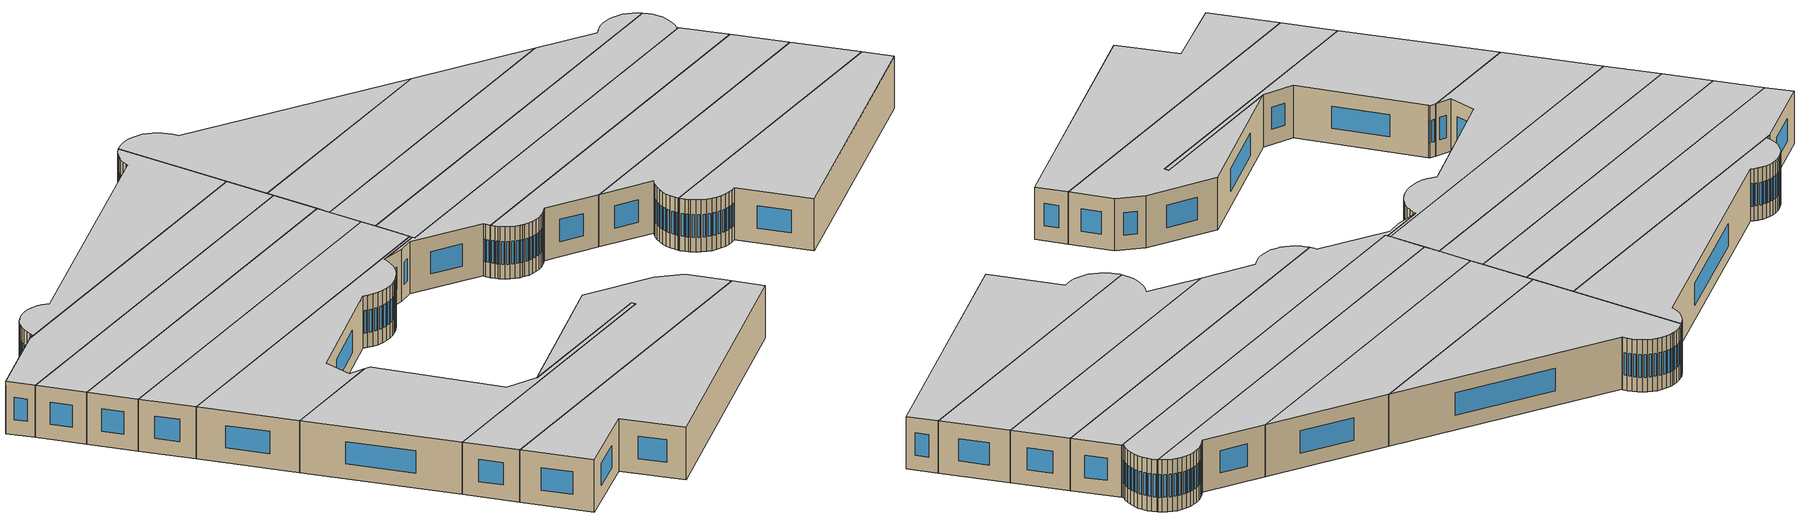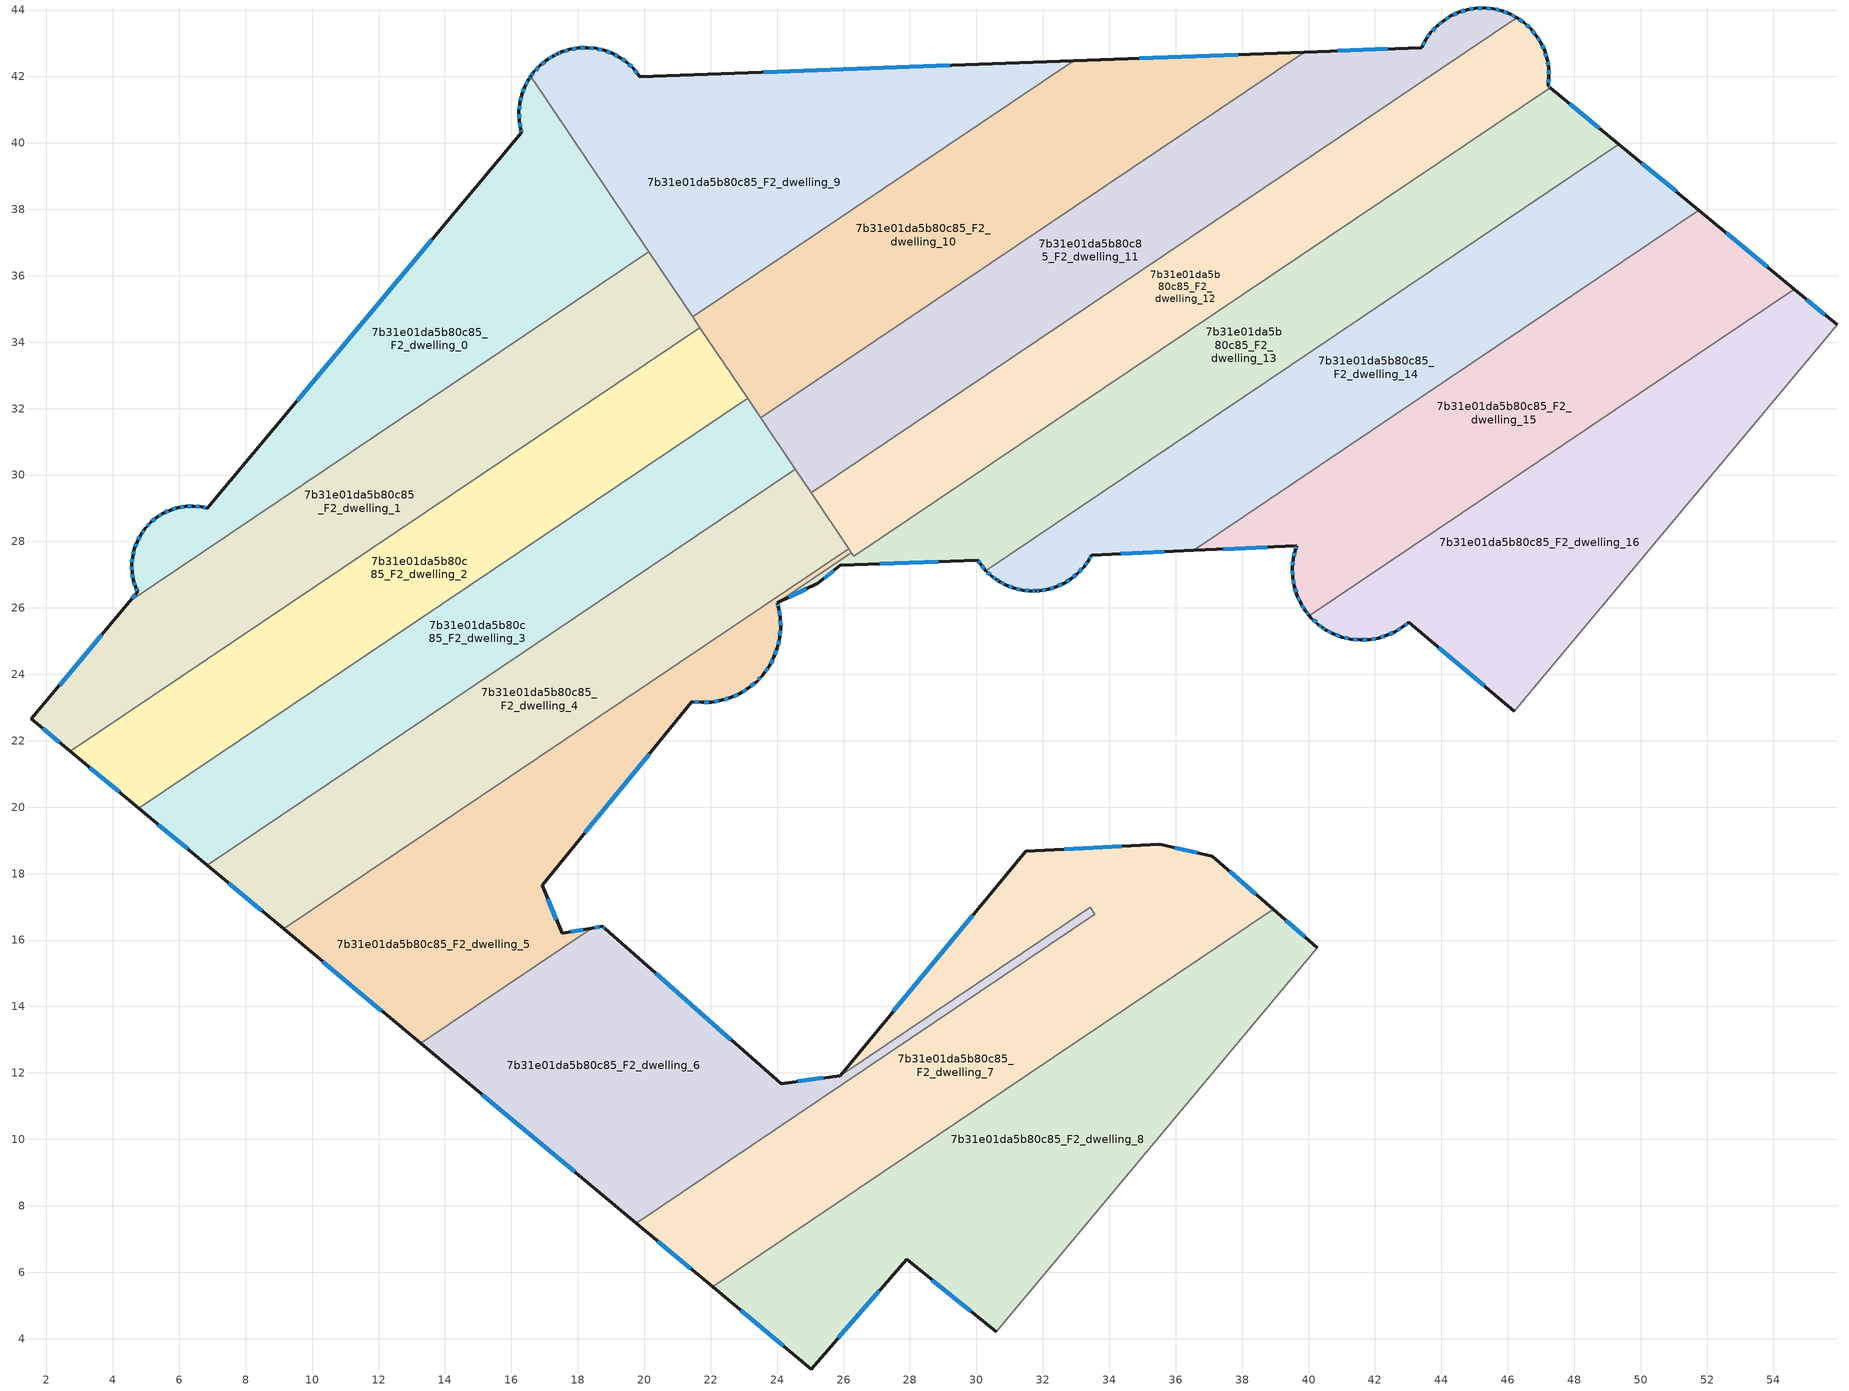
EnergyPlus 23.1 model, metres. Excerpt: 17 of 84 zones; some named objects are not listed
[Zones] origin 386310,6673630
7b31e01da5b80c85_F2_dwelling_0
 floor to 7b31e01da5b80c85_F1_dwelling_0 (EU_floor_Construction): 16.58,42 20.14,36.72 4.52,26.21 4.74,26.48 4.69,26.62 4.62,26.84 4.58,27.08 4.57,27.31 4.59,27.55 4.65,27.78 4.73,28 4.84,28.21 4.98,28.4 4.99,28.42 5.14,28.57 5.32,28.72 5.52,28.85 5.74,28.95 5.96,29.02 6.2,29.05 6.43,29.06 6.67,29.04 6.85,29 16.31,40.31 16.28,40.42 16.24,40.67 16.23,40.93 16.25,41.2 16.31,41.45 16.4,41.69 16.53,41.92 z6
 wall outside (EU_wall_Construction): 16.58,42 16.53,41.92 16.4,41.69 16.31,41.45 16.25,41.2 16.23,40.93 16.24,40.67 16.28,40.42 16.31,40.31 6.85,29 6.67,29.04 6.43,29.06 6.2,29.05 5.96,29.02 5.74,28.95 5.52,28.85 5.32,28.72 5.14,28.57 4.99,28.42 4.98,28.4 4.84,28.21 4.73,28 4.65,27.78 4.59,27.55 4.57,27.31 4.58,27.08 4.62,26.84 4.69,26.62 4.74,26.48 4.52,26.21 z6:9
 wall to 7b31e01da5b80c85_F2_dwelling_1 (EU_wall_Construction): 4.52,26.21 20.14,36.72 z6:9
 wall to 7b31e01da5b80c85_F2_dwelling_9 (EU_wall_Construction): 20.14,36.72 16.58,42 z6:9
 window (EU_Window_Construction): 4.7,26.58 4.73,26.52 / 4.64,26.78 4.67,26.68 / 4.59,27.01 4.61,26.91 / 4.57,27.24 4.58,27.14 / 4.59,27.48 4.58,27.38 / 4.63,27.71 4.61,27.61 / 4.71,27.94 4.67,27.84 / 4.81,28.15 4.76,28.06 / 4.94,28.35 4.88,28.26 / 5.1,28.53 5.03,28.46 / 5.27,28.68 5.19,28.62 / 5.46,28.81 5.38,28.76 / 5.67,28.92 5.58,28.88 / 5.9,29 5.8,28.97 / 6.13,29.04 6.03,29.03 / 6.36,29.06 6.26,29.06 / 6.6,29.05 6.5,29.06 / 6.8,29.01 6.72,29.03 / 13.61,37.08 9.55,32.23 / 16.29,40.39 16.3,40.34 / 16.25,40.6 16.27,40.49 / 16.23,40.86 16.24,40.75 / 16.25,41.12 16.24,41.01 / 16.3,41.38 16.27,41.27 / 16.38,41.62 16.34,41.52 / 16.49,41.86 16.44,41.76 / 16.57,41.98 16.54,41.95 / 4.68,26.4 4.58,26.28 z6.86:8.14
 ceiling to 7b31e01da5b80c85_F3_dwelling_0 (EU_floor_Construction): 20.14,36.72 16.58,42 16.53,41.92 16.4,41.69 16.31,41.45 16.25,41.2 16.23,40.93 16.24,40.67 16.28,40.42 16.31,40.31 6.85,29 6.67,29.04 6.43,29.06 6.2,29.05 5.96,29.02 5.74,28.95 5.52,28.85 5.32,28.72 5.14,28.57 4.99,28.42 4.98,28.4 4.84,28.21 4.73,28 4.65,27.78 4.59,27.55 4.57,27.31 4.58,27.08 4.62,26.84 4.69,26.62 4.74,26.48 4.52,26.21 z9
7b31e01da5b80c85_F2_dwelling_1
 floor to 7b31e01da5b80c85_F1_dwelling_1 (EU_floor_Construction): 20.14,36.72 21.68,34.44 2.72,21.68 1.55,22.66 4.52,26.21 z6
 wall outside (EU_wall_Construction): 4.52,26.21 1.55,22.66 2.72,21.68 z6:9
 wall to 7b31e01da5b80c85_F2_dwelling_2 (EU_wall_Construction): 2.72,21.68 21.68,34.44 z6:9
 wall to 7b31e01da5b80c85_F2_dwelling_10 (EU_wall_Construction): 21.68,34.44 21.46,34.76 z6:9
 wall to 7b31e01da5b80c85_F2_dwelling_9 (EU_wall_Construction): 21.46,34.76 20.14,36.72 z6:9
 window (EU_Window_Construction): 1.89,22.38 2.39,21.96 / 3.67,25.19 2.4,23.67 z6.86:8.14
 ceiling to 7b31e01da5b80c85_F3_dwelling_1 (EU_floor_Construction): 21.68,34.44 20.14,36.72 4.52,26.21 1.55,22.66 2.72,21.68 z9
7b31e01da5b80c85_F2_dwelling_10
 floor to 7b31e01da5b80c85_F1_dwelling_10 (EU_floor_Construction): 39.87,42.74 23.51,31.72 21.46,34.76 32.93,42.48 z6
 wall outside (EU_wall_Construction): 39.87,42.74 32.93,42.48 z6:9
 wall to 7b31e01da5b80c85_F2_dwelling_9 (EU_wall_Construction): 32.93,42.48 21.46,34.76 z6:9
 wall to 7b31e01da5b80c85_F2_dwelling_11 (EU_wall_Construction): 23.51,31.72 39.87,42.74 z6:9
 wall to 7b31e01da5b80c85_F2_dwelling_2 (EU_wall_Construction): 21.68,34.44 23.11,32.31 z6:9
 wall to 7b31e01da5b80c85_F2_dwelling_3 (EU_wall_Construction): 23.11,32.31 23.51,31.72 z6:9
 window (EU_Window_Construction): 37.89,42.66 34.91,42.55 z6.86:8.14
 ceiling to 7b31e01da5b80c85_F3_dwelling_10 (EU_floor_Construction): 39.87,42.74 32.93,42.48 21.46,34.76 23.51,31.72 z9
7b31e01da5b80c85_F2_dwelling_11
 floor to 7b31e01da5b80c85_F1_dwelling_11 (EU_floor_Construction): 46.06,43.89 46.27,43.77 25.02,29.47 23.51,31.72 39.87,42.74 43.4,42.87 43.41,42.88 43.53,43.11 43.68,43.33 43.86,43.52 44.07,43.68 44.29,43.82 44.53,43.93 44.78,44.01 45.03,44.05 45.3,44.06 45.56,44.04 45.81,43.98 z6
 wall outside (EU_wall_Construction): 46.27,43.77 46.06,43.89 45.81,43.98 45.56,44.04 45.3,44.06 45.03,44.05 44.78,44.01 44.53,43.93 44.29,43.82 44.07,43.68 43.86,43.52 43.68,43.33 43.53,43.11 43.41,42.88 43.4,42.87 39.87,42.74 z6:9
 wall to 7b31e01da5b80c85_F2_dwelling_12 (EU_wall_Construction): 25.02,29.47 46.27,43.77 z6:9
 wall to 7b31e01da5b80c85_F2_dwelling_3 (EU_wall_Construction): 23.51,31.72 24.55,30.17 z6:9
 wall to 7b31e01da5b80c85_F2_dwelling_4 (EU_wall_Construction): 24.55,30.17 25.02,29.47 z6:9
 window (EU_Window_Construction): 43.64,43.27 43.58,43.17 / 43.81,43.46 43.74,43.38 / 44.01,43.64 43.92,43.57 / 44.22,43.78 44.13,43.72 / 44.46,43.9 44.36,43.86 / 44.7,43.99 44.6,43.95 / 44.96,44.04 44.85,44.02 / 45.22,44.06 45.11,44.06 / 45.48,44.04 45.37,44.05 / 45.74,43.99 45.63,44.02 / 45.99,43.91 45.88,43.95 / 46.21,43.81 46.12,43.85 / 42.39,42.83 40.88,42.77 / 43.5,43.05 43.44,42.95 z6.86:8.14
 ceiling to 7b31e01da5b80c85_F3_dwelling_11 (EU_floor_Construction): 43.4,42.87 39.87,42.74 23.51,31.72 25.02,29.47 46.27,43.77 46.06,43.89 45.81,43.98 45.56,44.04 45.3,44.06 45.03,44.05 44.78,44.01 44.53,43.93 44.29,43.82 44.07,43.68 43.86,43.52 43.68,43.33 43.53,43.11 43.41,42.88 z9
7b31e01da5b80c85_F2_dwelling_12
 floor to 7b31e01da5b80c85_F1_dwelling_12 (EU_floor_Construction): 46.7,43.43 46.86,43.23 47,43.01 47.11,42.77 47.19,42.52 47.23,42.26 47.24,42 47.21,41.74 47.21,41.73 47.28,41.67 26.31,27.55 26.24,27.66 25.02,29.47 46.27,43.77 46.29,43.76 46.5,43.61 z6
 wall outside (EU_wall_Construction): 47.28,41.67 47.21,41.73 47.21,41.74 47.24,42 47.23,42.26 47.19,42.52 47.11,42.77 47,43.01 46.86,43.23 46.7,43.43 46.5,43.61 46.29,43.76 46.27,43.77 z6:9
 wall to 7b31e01da5b80c85_F2_dwelling_13 (EU_wall_Construction): 26.24,27.66 26.31,27.55 47.28,41.67 z6:9
 wall to 7b31e01da5b80c85_F2_dwelling_4 (EU_wall_Construction): 25.02,29.47 26.16,27.79 z6:9
 wall to 7b31e01da5b80c85_F2_dwelling_5 (EU_wall_Construction): 26.16,27.79 26.24,27.66 z6:9
 window (EU_Window_Construction): 46.44,43.65 46.35,43.72 / 46.64,43.48 46.56,43.56 / 46.81,43.29 46.74,43.37 / 46.96,43.07 46.9,43.17 / 47.08,42.84 47.03,42.94 / 47.16,42.59 47.13,42.7 / 47.22,42.33 47.2,42.45 / 47.24,42.07 47.23,42.19 / 47.22,41.81 47.23,41.92 / 47.26,41.68 47.23,41.71 z6.86:8.14
 ceiling to 7b31e01da5b80c85_F3_dwelling_12 (EU_floor_Construction): 47.28,41.67 47.21,41.73 47.21,41.74 47.24,42 47.23,42.26 47.19,42.52 47.11,42.77 47,43.01 46.86,43.23 46.7,43.43 46.5,43.61 46.29,43.76 46.27,43.77 25.02,29.47 26.24,27.66 26.31,27.55 z9
7b31e01da5b80c85_F2_dwelling_13
 floor to 7b31e01da5b80c85_F1_dwelling_13 (EU_floor_Construction): 49.35,39.96 30.28,27.12 30.12,27.32 30.04,27.44 25.91,27.28 25.23,26.74 24,26.16 26.24,27.66 26.31,27.55 47.28,41.67 z6
 wall outside (EU_wall_Construction): 24,26.16 25.23,26.74 25.91,27.28 30.04,27.44 30.12,27.32 30.28,27.12 / 49.35,39.96 47.28,41.67 z6:9
 wall to 7b31e01da5b80c85_F2_dwelling_14 (EU_wall_Construction): 30.28,27.12 49.35,39.96 z6:9
 wall to 7b31e01da5b80c85_F2_dwelling_5 (EU_wall_Construction): 26.24,27.66 24,26.16 z6:9
 window (EU_Window_Construction): 30.06,27.41 30.1,27.36 / 27.09,27.32 28.86,27.39 / 25.42,26.89 25.71,27.12 / 24.35,26.32 24.88,26.57 / 48.76,40.45 47.87,41.18 / 30.16,27.27 30.23,27.18 z6.86:8.14
 ceiling to 7b31e01da5b80c85_F3_dwelling_13 (EU_floor_Construction): 49.35,39.96 47.28,41.67 26.31,27.55 26.24,27.66 24,26.16 25.23,26.74 25.91,27.28 30.04,27.44 30.12,27.32 30.28,27.12 z9
7b31e01da5b80c85_F2_dwelling_14
 floor to 7b31e01da5b80c85_F1_dwelling_14 (EU_floor_Construction): 51.75,37.97 36.54,27.73 33.46,27.59 33.38,27.44 33.23,27.23 33.05,27.04 32.86,26.88 32.64,26.74 32.41,26.63 32.16,26.56 31.91,26.52 31.79,26.51 31.65,26.51 31.4,26.53 31.15,26.59 30.91,26.68 30.68,26.8 30.6,26.86 30.47,26.95 30.28,27.12 49.35,39.96 z6
 wall outside (EU_wall_Construction): 30.28,27.12 30.47,26.95 30.6,26.86 30.68,26.8 30.91,26.68 31.15,26.59 31.4,26.53 31.65,26.51 31.79,26.51 31.91,26.52 32.16,26.56 32.41,26.63 32.64,26.74 32.86,26.88 33.05,27.04 33.23,27.23 33.38,27.44 33.46,27.59 36.54,27.73 / 51.75,37.97 49.35,39.96 z6:9
 wall to 7b31e01da5b80c85_F2_dwelling_15 (EU_wall_Construction): 36.54,27.73 51.75,37.97 z6:9
 window (EU_Window_Construction): 33.27,27.29 33.34,27.38 / 33.1,27.09 33.18,27.18 / 32.91,26.92 33,26.99 / 32.7,26.78 32.79,26.84 / 32.47,26.67 32.57,26.71 / 32.23,26.58 32.34,26.61 / 31.98,26.53 32.09,26.55 / 31.83,26.51 31.87,26.52 / 31.69,26.51 31.75,26.51 / 31.47,26.53 31.58,26.52 / 31.22,26.57 31.32,26.55 / 30.97,26.66 31.08,26.62 / 30.74,26.77 30.84,26.72 / 30.62,26.84 30.66,26.82 / 30.51,26.92 30.56,26.88 / 30.33,27.08 30.42,27 / 51.06,38.54 50.03,39.39 / 34.34,27.63 35.66,27.69 / 33.4,27.48 33.44,27.54 z6.86:8.14
 ceiling to 7b31e01da5b80c85_F3_dwelling_14 (EU_floor_Construction): 51.75,37.97 49.35,39.96 30.28,27.12 30.47,26.95 30.6,26.86 30.68,26.8 30.91,26.68 31.15,26.59 31.4,26.53 31.65,26.51 31.79,26.51 31.91,26.52 32.16,26.56 32.41,26.63 32.64,26.74 32.86,26.88 33.05,27.04 33.23,27.23 33.38,27.44 33.46,27.59 36.54,27.73 z9
7b31e01da5b80c85_F2_dwelling_15
 floor to 7b31e01da5b80c85_F1_dwelling_15 (EU_floor_Construction): 54.63,35.59 40.03,25.76 39.91,25.91 39.76,26.14 39.65,26.39 39.57,26.65 39.52,26.92 39.51,27.2 39.54,27.47 39.6,27.74 39.65,27.87 36.54,27.73 51.75,37.97 z6
 wall outside (EU_wall_Construction): 36.54,27.73 39.65,27.87 39.6,27.74 39.54,27.47 39.51,27.2 39.52,26.92 39.57,26.65 39.65,26.39 39.76,26.14 39.91,25.91 40.03,25.76 / 54.63,35.59 51.75,37.97 z6:9
 wall to 7b31e01da5b80c85_F2_dwelling_16 (EU_wall_Construction): 40.03,25.76 54.63,35.59 z6:9
 window (EU_Window_Construction): 39.8,26.07 39.87,25.97 / 39.68,26.32 39.73,26.21 / 39.59,26.58 39.63,26.47 / 39.54,26.85 39.55,26.73 / 39.52,27.12 39.52,27 / 39.53,27.4 39.52,27.28 / 39.58,27.67 39.56,27.55 / 39.63,27.84 39.61,27.78 / 37.43,27.77 38.76,27.83 / 53.81,36.27 52.57,37.29 / 39.94,25.87 40,25.8 z6.86:8.14
 ceiling to 7b31e01da5b80c85_F3_dwelling_15 (EU_floor_Construction): 54.63,35.59 51.75,37.97 36.54,27.73 39.65,27.87 39.6,27.74 39.54,27.47 39.51,27.2 39.52,26.92 39.57,26.65 39.65,26.39 39.76,26.14 39.91,25.91 40.03,25.76 z9
7b31e01da5b80c85_F2_dwelling_16
 floor to 7b31e01da5b80c85_F1_dwelling_16 (EU_floor_Construction): 55.91,34.53 46.2,22.89 43.02,25.57 42.84,25.43 42.61,25.29 42.36,25.17 42.1,25.09 41.83,25.04 41.55,25.04 41.28,25.06 41.01,25.12 40.75,25.22 40.51,25.35 40.43,25.4 40.28,25.51 40.08,25.7 40.03,25.76 54.63,35.59 z6
 wall outside (EU_wall_Construction): 40.03,25.76 40.08,25.7 40.28,25.51 40.43,25.4 40.51,25.35 40.75,25.22 41.01,25.12 41.28,25.06 41.55,25.04 41.83,25.04 42.1,25.09 42.36,25.17 42.61,25.29 42.84,25.43 43.02,25.57 46.2,22.89 / 55.91,34.53 54.63,35.59 z6:9
 wall adiabatic (EU_wall_Construction): 46.2,22.89 55.91,34.53 z6:9
 window (EU_Window_Construction): 42.89,25.47 42.97,25.53 / 42.68,25.33 42.78,25.39 / 42.43,25.2 42.54,25.25 / 42.17,25.11 42.28,25.15 / 41.9,25.06 42.02,25.08 / 41.63,25.04 41.75,25.04 / 41.35,25.05 41.47,25.04 / 41.08,25.11 41.2,25.08 / 40.82,25.19 40.93,25.15 / 40.58,25.31 40.68,25.26 / 40.45,25.39 40.48,25.36 / 40.32,25.48 40.39,25.43 / 40.14,25.64 40.23,25.56 / 55.55,34.83 55,35.28 / 43.93,24.8 45.29,23.66 z6.86:8.14
 ceiling to 7b31e01da5b80c85_F3_dwelling_16 (EU_floor_Construction): 46.2,22.89 55.91,34.53 54.63,35.59 40.03,25.76 40.08,25.7 40.28,25.51 40.43,25.4 40.51,25.35 40.75,25.22 41.01,25.12 41.28,25.06 41.55,25.04 41.83,25.04 42.1,25.09 42.36,25.17 42.61,25.29 42.84,25.43 43.02,25.57 z9
7b31e01da5b80c85_F2_dwelling_2
 floor to 7b31e01da5b80c85_F1_dwelling_2 (EU_floor_Construction): 21.68,34.44 23.11,32.31 4.78,19.97 2.72,21.68 z6
 wall outside (EU_wall_Construction): 2.72,21.68 4.78,19.97 z6:9
 wall to 7b31e01da5b80c85_F2_dwelling_3 (EU_wall_Construction): 4.78,19.97 23.11,32.31 z6:9
 window (EU_Window_Construction): 3.31,21.19 4.19,20.46 z6.86:8.14
 ceiling to 7b31e01da5b80c85_F3_dwelling_2 (EU_floor_Construction): 23.11,32.31 21.68,34.44 2.72,21.68 4.78,19.97 z9
7b31e01da5b80c85_F2_dwelling_3
 floor to 7b31e01da5b80c85_F1_dwelling_3 (EU_floor_Construction): 23.11,32.31 24.55,30.17 6.84,18.25 4.78,19.97 z6
 wall outside (EU_wall_Construction): 4.78,19.97 6.84,18.25 z6:9
 wall to 7b31e01da5b80c85_F2_dwelling_4 (EU_wall_Construction): 6.84,18.25 24.55,30.17 z6:9
 window (EU_Window_Construction): 5.37,19.48 6.25,18.74 z6.86:8.14
 ceiling to 7b31e01da5b80c85_F3_dwelling_3 (EU_floor_Construction): 24.55,30.17 23.11,32.31 4.78,19.97 6.84,18.25 z9
7b31e01da5b80c85_F2_dwelling_4
 floor to 7b31e01da5b80c85_F1_dwelling_4 (EU_floor_Construction): 24.55,30.17 26.16,27.79 9.14,16.33 6.84,18.25 z6
 wall outside (EU_wall_Construction): 6.84,18.25 9.14,16.33 z6:9
 wall to 7b31e01da5b80c85_F2_dwelling_5 (EU_wall_Construction): 9.14,16.33 26.16,27.79 z6:9
 window (EU_Window_Construction): 7.5,17.7 8.48,16.88 z6.86:8.14
 ceiling to 7b31e01da5b80c85_F3_dwelling_4 (EU_floor_Construction): 26.16,27.79 24.55,30.17 6.84,18.25 9.14,16.33 z9
7b31e01da5b80c85_F2_dwelling_5
 floor to 7b31e01da5b80c85_F1_dwelling_5 (EU_floor_Construction): 26.16,27.79 26.24,27.66 24,26.16 24.05,26 24.1,25.7 24.11,25.4 24.08,25.09 24.01,24.8 23.91,24.52 23.76,24.25 23.59,24 23.55,23.96 23.38,23.78 23.15,23.59 22.89,23.43 22.61,23.3 22.33,23.21 22.03,23.16 21.72,23.15 21.44,23.18 16.93,17.65 17.53,16.2 18.42,16.36 13.27,12.89 9.14,16.33 z6
 wall outside (EU_wall_Construction): 18.42,16.36 17.53,16.2 16.93,17.65 21.44,23.18 21.72,23.15 22.03,23.16 22.33,23.21 22.61,23.3 22.89,23.43 23.15,23.59 23.38,23.78 23.55,23.96 23.59,24 23.76,24.25 23.91,24.52 24.01,24.8 24.08,25.09 24.11,25.4 24.1,25.7 24.05,26 24,26.16 / 9.14,16.33 13.27,12.89 z6:9
 wall to 7b31e01da5b80c85_F2_dwelling_6 (EU_wall_Construction): 13.27,12.89 18.42,16.36 z6:9
 window (EU_Window_Construction): 24.03,26.04 24.02,26.11 / 24.08,25.78 24.06,25.91 / 24.1,25.48 24.1,25.61 / 24.09,25.18 24.1,25.31 / 24.03,24.88 24.06,25.01 / 23.94,24.6 23.98,24.72 / 23.8,24.33 23.86,24.44 / 23.64,24.07 23.71,24.18 / 23.43,23.83 23.5,23.91 / 23.21,23.64 23.31,23.73 / 22.96,23.47 23.07,23.54 / 22.69,23.34 22.81,23.39 / 22.41,23.24 22.53,23.28 / 22.11,23.18 22.24,23.2 / 21.81,23.16 21.94,23.16 / 21.52,23.17 21.64,23.16 / 18.22,19.23 20.15,21.6 / 17.36,16.61 17.1,17.24 / 18.16,16.31 17.78,16.24 / 10.32,15.35 12.09,13.87 z6.86:8.14
 ceiling to 7b31e01da5b80c85_F3_dwelling_5 (EU_floor_Construction): 18.42,16.36 17.53,16.2 16.93,17.65 21.44,23.18 21.72,23.15 22.03,23.16 22.33,23.21 22.61,23.3 22.89,23.43 23.15,23.59 23.38,23.78 23.55,23.96 23.59,24 23.76,24.25 23.91,24.52 24.01,24.8 24.08,25.09 24.11,25.4 24.1,25.7 24.05,26 24,26.16 26.24,27.66 26.16,27.79 9.14,16.33 13.27,12.89 z9
7b31e01da5b80c85_F2_dwelling_6
 floor to 7b31e01da5b80c85_F1_dwelling_6 (EU_floor_Construction): 33.43,16.98 33.57,16.78 19.76,7.48 13.27,12.89 18.42,16.36 18.74,16.41 18.83,16.33 24.12,11.67 25.91,11.92 z6
 wall outside (EU_wall_Construction): 25.91,11.92 24.12,11.67 18.83,16.33 18.74,16.41 18.42,16.36 / 13.27,12.89 19.76,7.48 z6:9
 wall to 7b31e01da5b80c85_F2_dwelling_7 (EU_wall_Construction): 19.76,7.48 33.57,16.78 33.43,16.98 25.91,11.92 z6:9
 window (EU_Window_Construction): 18.65,16.4 18.51,16.37 / 18.81,16.36 18.77,16.39 / 22.61,13 20.34,15 / 25.39,11.85 24.63,11.74 / 15.12,11.34 17.9,9.03 z6.86:8.14
 ceiling to 7b31e01da5b80c85_F3_dwelling_6 (EU_floor_Construction): 25.91,11.92 24.12,11.67 18.83,16.33 18.74,16.41 18.42,16.36 13.27,12.89 19.76,7.48 33.57,16.78 33.43,16.98 z9
7b31e01da5b80c85_F2_dwelling_7
 floor to 7b31e01da5b80c85_F1_dwelling_7 (EU_floor_Construction): 37.1,18.53 38.94,16.92 22.06,5.56 19.76,7.48 33.57,16.78 33.43,16.98 25.91,11.92 31.49,18.68 35.53,18.88 z6
 wall outside (EU_wall_Construction): 38.94,16.92 37.1,18.53 35.53,18.88 31.49,18.68 25.91,11.92 / 19.76,7.48 22.06,5.56 z6:9
 wall to 7b31e01da5b80c85_F2_dwelling_8 (EU_wall_Construction): 22.06,5.56 38.94,16.92 z6:9
 window (EU_Window_Construction): 29.9,16.75 27.5,13.85 / 34.37,18.83 32.64,18.74 / 36.65,18.63 35.98,18.78 / 38.41,17.38 37.63,18.07 / 20.41,6.93 21.4,6.11 z6.86:8.14
 ceiling to 7b31e01da5b80c85_F3_dwelling_7 (EU_floor_Construction): 38.94,16.92 37.1,18.53 35.53,18.88 31.49,18.68 25.91,11.92 33.43,16.98 33.57,16.78 19.76,7.48 22.06,5.56 z9
7b31e01da5b80c85_F2_dwelling_8
 floor to 7b31e01da5b80c85_F1_dwelling_8 (EU_floor_Construction): 40.26,15.77 30.61,4.21 27.9,6.38 25.03,3.08 22.06,5.56 38.94,16.92 z6
 wall outside (EU_wall_Construction): 40.26,15.77 38.94,16.92 / 22.06,5.56 25.03,3.08 27.9,6.38 30.61,4.21 z6:9
 wall adiabatic (EU_wall_Construction): 30.61,4.21 40.26,15.77 z6:9
 window (EU_Window_Construction): 39.88,16.1 39.32,16.6 / 28.68,5.76 29.83,4.83 / 25.85,4.03 27.08,5.44 / 22.91,4.85 24.18,3.79 z6.86:8.14
 ceiling to 7b31e01da5b80c85_F3_dwelling_8 (EU_floor_Construction): 30.61,4.21 40.26,15.77 38.94,16.92 22.06,5.56 25.03,3.08 27.9,6.38 z9
7b31e01da5b80c85_F2_dwelling_9
 floor to 7b31e01da5b80c85_F1_dwelling_9 (EU_floor_Construction): 32.93,42.48 21.46,34.76 16.58,42 16.68,42.14 16.86,42.33 17.06,42.49 17.28,42.63 17.37,42.68 17.52,42.74 17.77,42.82 18.02,42.86 18.28,42.87 18.54,42.84 18.8,42.78 19.04,42.69 19.27,42.57 19.48,42.42 19.67,42.24 19.84,42.04 19.87,42 z6
 wall outside (EU_wall_Construction): 32.93,42.48 19.87,42 19.84,42.04 19.67,42.24 19.48,42.42 19.27,42.57 19.04,42.69 18.8,42.78 18.54,42.84 18.28,42.87 18.02,42.86 17.77,42.82 17.52,42.74 17.37,42.68 17.28,42.63 17.06,42.49 16.86,42.33 16.68,42.14 16.58,42 z6:9
 window (EU_Window_Construction): 17.34,42.66 17.3,42.64 / 17.47,42.72 17.41,42.69 / 17.69,42.79 17.59,42.76 / 17.95,42.85 17.84,42.83 / 18.21,42.86 18.1,42.86 / 18.47,42.85 18.36,42.86 / 18.72,42.8 18.61,42.83 / 18.97,42.72 18.87,42.76 / 19.21,42.61 19.11,42.66 / 19.42,42.46 19.33,42.53 / 19.62,42.29 19.54,42.37 / 19.79,42.1 19.72,42.18 / 29.2,42.34 23.6,42.13 / 16.65,42.1 16.61,42.04 / 16.81,42.27 16.73,42.19 / 17,42.44 16.91,42.37 / 17.21,42.59 17.12,42.53 z6.86:8.14
 ceiling to 7b31e01da5b80c85_F3_dwelling_9 (EU_floor_Construction): 32.93,42.48 19.87,42 19.84,42.04 19.67,42.24 19.48,42.42 19.27,42.57 19.04,42.69 18.8,42.78 18.54,42.84 18.28,42.87 18.02,42.86 17.77,42.82 17.52,42.74 17.37,42.68 17.28,42.63 17.06,42.49 16.86,42.33 16.68,42.14 16.58,42 21.46,34.76 z9
[Building]
EU S2 Campaign: North Axis=0; Terrain=City; Solar Distribution=FullExterior
[Site:Location]
Helsinki-Vantaa.AP: Latitude=60.317; Longitude=24.963; Time Zone=2; Elevation=54.6
[SizingPeriod:WeatherFileDays]
AnnualSizingPeriod: Begin Month=1; Begin Day of Month=1; End Month=12; End Day of Month=31; Day of Week for Start Day=Monday; Use Weather File Daylight Saving Period=No; Use Weather File Rain and Snow Indicators=No
[MATERIAL]
EU_InternalMass_Material: Roughness=MediumRough; Thickness=0.1; Conductivity=1; Density=1800; Specific Heat=900; Thermal Absorptance=0.9; Solar Absorptance=0.7; Visible Absorptance=0.7
[MATERIAL:NOMASS] Roughness=MediumRough; Thermal Absorptance=0.9; Solar Absorptance=0.7; Visible Absorptance=0.7
Name | Thermal Resistance
EU_wall_NoMass | 1.10183
EU_floor_NoMass | 1.70606
[WINDOWMATERIAL:SIMPLEGLAZINGSYSTEM]
EU_Window_SimpleGlazing: UFactor=3.11035; Solar Heat Gain Coefficient=0.8; Visible Transmittance=0.8
[CONSTRUCTION]
EU_wall_Construction: EU_wall_NoMass
EU_floor_Construction: EU_floor_NoMass
EU_Window_Construction: EU_Window_SimpleGlazing
EU_InternalMass_Construction: EU_InternalMass_Material
[ZONE] Type=1; Multiplier=1; Ceiling Height=autocalculate; Floor Area=autocalculate; Part of Total Floor Area=Yes
Name | Volume
7b31e01da5b80c85_F2_dwelling_0 | 163.904
7b31e01da5b80c85_F2_dwelling_1 | 182.648
7b31e01da5b80c85_F2_dwelling_10; 7b31e01da5b80c85_F2_dwelling_16 | 184.447
7b31e01da5b80c85_F2_dwelling_11 | 184.431
7b31e01da5b80c85_F2_dwelling_12 | 177.909
7b31e01da5b80c85_F2_dwelling_13 | 186.943
7b31e01da5b80c85_F2_dwelling_14 | 189.758
7b31e01da5b80c85_F2_dwelling_15 | 184.486
7b31e01da5b80c85_F2_dwelling_2 | 173.255
7b31e01da5b80c85_F2_dwelling_3 | 167.736
7b31e01da5b80c85_F2_dwelling_4 | 180.659
7b31e01da5b80c85_F2_dwelling_5 | 162.478
7b31e01da5b80c85_F2_dwelling_6 | 164.073
7b31e01da5b80c85_F2_dwelling_7 | 224.765
7b31e01da5b80c85_F2_dwelling_8 | 222.546
7b31e01da5b80c85_F2_dwelling_9 | 184.489
[INTERNALMASS] Construction=EU_InternalMass_Construction
Name | Zone or ZoneList | Surface Area
7b31e01da5b80c85_F2_dwelling_0_EU_InternalMass | 7b31e01da5b80c85_F2_dwelling_0 | 54.6295
7b31e01da5b80c85_F2_dwelling_1_EU_InternalMass | 7b31e01da5b80c85_F2_dwelling_1 | 60.8891
7b31e01da5b80c85_F2_dwelling_2_EU_InternalMass | 7b31e01da5b80c85_F2_dwelling_2 | 57.7519
7b31e01da5b80c85_F2_dwelling_3_EU_InternalMass | 7b31e01da5b80c85_F2_dwelling_3 | 55.9115
7b31e01da5b80c85_F2_dwelling_4_EU_InternalMass | 7b31e01da5b80c85_F2_dwelling_4 | 60.2155
7b31e01da5b80c85_F2_dwelling_5_EU_InternalMass | 7b31e01da5b80c85_F2_dwelling_5 | 54.1642
7b31e01da5b80c85_F2_dwelling_6_EU_InternalMass | 7b31e01da5b80c85_F2_dwelling_6 | 54.6839
7b31e01da5b80c85_F2_dwelling_7_EU_InternalMass | 7b31e01da5b80c85_F2_dwelling_7 | 74.9213
7b31e01da5b80c85_F2_dwelling_8_EU_InternalMass | 7b31e01da5b80c85_F2_dwelling_8 | 74.1817
7b31e01da5b80c85_F2_dwelling_9_EU_InternalMass | 7b31e01da5b80c85_F2_dwelling_9 | 61.4968
7b31e01da5b80c85_F2_dwelling_10_EU_InternalMass | 7b31e01da5b80c85_F2_dwelling_10 | 61.4823
7b31e01da5b80c85_F2_dwelling_11_EU_InternalMass | 7b31e01da5b80c85_F2_dwelling_11 | 61.4771
7b31e01da5b80c85_F2_dwelling_12_EU_InternalMass | 7b31e01da5b80c85_F2_dwelling_12 | 59.3031
7b31e01da5b80c85_F2_dwelling_13_EU_InternalMass | 7b31e01da5b80c85_F2_dwelling_13 | 62.314
7b31e01da5b80c85_F2_dwelling_14_EU_InternalMass | 7b31e01da5b80c85_F2_dwelling_14 | 63.2524
7b31e01da5b80c85_F2_dwelling_15_EU_InternalMass | 7b31e01da5b80c85_F2_dwelling_15 | 61.4952
7b31e01da5b80c85_F2_dwelling_16_EU_InternalMass | 7b31e01da5b80c85_F2_dwelling_16 | 61.482
[OTHEREQUIPMENT] Fuel Type=Electricity; Design Level Calculation Method=Watts/Area; Power per Zone Floor Area=1; Fraction Latent=0; Fraction Radiant=0; Fraction Lost=0; Carbon Dioxide Generation Rate=0; EndUse Subcategory=EU_Step8_InternalGains
Name | Zone or ZoneList or Space or SpaceList | Schedule
EU_Step8_InternalGain_7b31e01da5b80c85_F2_dwelling_0_f000 | 7b31e01da5b80c85_F2_dwelling_0 | EU_Step8_GainSchedule_7b31e01da5b80c85_F2_dwelling_0_f000
EU_Step8_InternalGain_7b31e01da5b80c85_F2_dwelling_1_f000 | 7b31e01da5b80c85_F2_dwelling_1 | EU_Step8_GainSchedule_7b31e01da5b80c85_F2_dwelling_1_f000
EU_Step8_InternalGain_7b31e01da5b80c85_F2_dwelling_2_f000 | 7b31e01da5b80c85_F2_dwelling_2 | EU_Step8_GainSchedule_7b31e01da5b80c85_F2_dwelling_2_f000
EU_Step8_InternalGain_7b31e01da5b80c85_F2_dwelling_3_f000 | 7b31e01da5b80c85_F2_dwelling_3 | EU_Step8_GainSchedule_7b31e01da5b80c85_F2_dwelling_3_f000
EU_Step8_InternalGain_7b31e01da5b80c85_F2_dwelling_4_f000 | 7b31e01da5b80c85_F2_dwelling_4 | EU_Step8_GainSchedule_7b31e01da5b80c85_F2_dwelling_4_f000
EU_Step8_InternalGain_7b31e01da5b80c85_F2_dwelling_5_f000 | 7b31e01da5b80c85_F2_dwelling_5 | EU_Step8_GainSchedule_7b31e01da5b80c85_F2_dwelling_5_f000
EU_Step8_InternalGain_7b31e01da5b80c85_F2_dwelling_6_f000 | 7b31e01da5b80c85_F2_dwelling_6 | EU_Step8_GainSchedule_7b31e01da5b80c85_F2_dwelling_6_f000
EU_Step8_InternalGain_7b31e01da5b80c85_F2_dwelling_7_f000 | 7b31e01da5b80c85_F2_dwelling_7 | EU_Step8_GainSchedule_7b31e01da5b80c85_F2_dwelling_7_f000
EU_Step8_InternalGain_7b31e01da5b80c85_F2_dwelling_8_f000 | 7b31e01da5b80c85_F2_dwelling_8 | EU_Step8_GainSchedule_7b31e01da5b80c85_F2_dwelling_8_f000
EU_Step8_InternalGain_7b31e01da5b80c85_F2_dwelling_9_f000 | 7b31e01da5b80c85_F2_dwelling_9 | EU_Step8_GainSchedule_7b31e01da5b80c85_F2_dwelling_9_f000
EU_Step8_InternalGain_7b31e01da5b80c85_F2_dwelling_10_f000 | 7b31e01da5b80c85_F2_dwelling_10 | EU_Step8_GainSchedule_7b31e01da5b80c85_F2_dwelling_10_f000
EU_Step8_InternalGain_7b31e01da5b80c85_F2_dwelling_11_f000 | 7b31e01da5b80c85_F2_dwelling_11 | EU_Step8_GainSchedule_7b31e01da5b80c85_F2_dwelling_11_f000
EU_Step8_InternalGain_7b31e01da5b80c85_F2_dwelling_12_f000 | 7b31e01da5b80c85_F2_dwelling_12 | EU_Step8_GainSchedule_7b31e01da5b80c85_F2_dwelling_12_f000
EU_Step8_InternalGain_7b31e01da5b80c85_F2_dwelling_13_f000 | 7b31e01da5b80c85_F2_dwelling_13 | EU_Step8_GainSchedule_7b31e01da5b80c85_F2_dwelling_13_f000
EU_Step8_InternalGain_7b31e01da5b80c85_F2_dwelling_14_f000 | 7b31e01da5b80c85_F2_dwelling_14 | EU_Step8_GainSchedule_7b31e01da5b80c85_F2_dwelling_14_f000
EU_Step8_InternalGain_7b31e01da5b80c85_F2_dwelling_15_f000 | 7b31e01da5b80c85_F2_dwelling_15 | EU_Step8_GainSchedule_7b31e01da5b80c85_F2_dwelling_15_f000
EU_Step8_InternalGain_7b31e01da5b80c85_F2_dwelling_16_f000 | 7b31e01da5b80c85_F2_dwelling_16 | EU_Step8_GainSchedule_7b31e01da5b80c85_F2_dwelling_16_f000
[ZONEVENTILATION:DESIGNFLOWRATE] Schedule=EU_AlwaysOn; Design Flow Rate Calculation Method=AirChanges/Hour; Air Changes per Hour=0.756316; Ventilation Type=Natural; Fan Pressure Rise=0; Fan Total Efficiency=1; Constant Term Coefficient=1; Temperature Term Coefficient=0; Velocity Term Coefficient=0; Velocity Squared Term Coefficient=0; Minimum Indoor Temperature=-100; Maximum Indoor Temperature=100; Delta Temperature=-100; Minimum Outdoor Temperature=-100; Maximum Outdoor Temperature=100; Maximum Wind Speed=40
Name | Zone or ZoneList or Space or SpaceList
EU_ConstantAir_7b31e01da5b80c85_F2_dwelling_0 | 7b31e01da5b80c85_F2_dwelling_0
EU_ConstantAir_7b31e01da5b80c85_F2_dwelling_1 | 7b31e01da5b80c85_F2_dwelling_1
EU_ConstantAir_7b31e01da5b80c85_F2_dwelling_2 | 7b31e01da5b80c85_F2_dwelling_2
EU_ConstantAir_7b31e01da5b80c85_F2_dwelling_3 | 7b31e01da5b80c85_F2_dwelling_3
EU_ConstantAir_7b31e01da5b80c85_F2_dwelling_4 | 7b31e01da5b80c85_F2_dwelling_4
EU_ConstantAir_7b31e01da5b80c85_F2_dwelling_5 | 7b31e01da5b80c85_F2_dwelling_5
EU_ConstantAir_7b31e01da5b80c85_F2_dwelling_6 | 7b31e01da5b80c85_F2_dwelling_6
EU_ConstantAir_7b31e01da5b80c85_F2_dwelling_7 | 7b31e01da5b80c85_F2_dwelling_7
EU_ConstantAir_7b31e01da5b80c85_F2_dwelling_8 | 7b31e01da5b80c85_F2_dwelling_8
EU_ConstantAir_7b31e01da5b80c85_F2_dwelling_9 | 7b31e01da5b80c85_F2_dwelling_9
EU_ConstantAir_7b31e01da5b80c85_F2_dwelling_10 | 7b31e01da5b80c85_F2_dwelling_10
EU_ConstantAir_7b31e01da5b80c85_F2_dwelling_11 | 7b31e01da5b80c85_F2_dwelling_11
EU_ConstantAir_7b31e01da5b80c85_F2_dwelling_12 | 7b31e01da5b80c85_F2_dwelling_12
EU_ConstantAir_7b31e01da5b80c85_F2_dwelling_13 | 7b31e01da5b80c85_F2_dwelling_13
EU_ConstantAir_7b31e01da5b80c85_F2_dwelling_14 | 7b31e01da5b80c85_F2_dwelling_14
EU_ConstantAir_7b31e01da5b80c85_F2_dwelling_15 | 7b31e01da5b80c85_F2_dwelling_15
EU_ConstantAir_7b31e01da5b80c85_F2_dwelling_16 | 7b31e01da5b80c85_F2_dwelling_16
[HVACTEMPLATE:ZONE:IDEALLOADSAIRSYSTEM] System Availability Schedule=EU_AlwaysOn; Maximum Heating Supply Air Temperature=50; Minimum Cooling Supply Air Temperature=13; Maximum Heating Supply Air Humidity Ratio=0.0156; Minimum Cooling Supply Air Humidity Ratio=0.0077; Heating Limit=NoLimit; Cooling Limit=NoLimit; Heating Availability Schedule=EU_AlwaysOn; Cooling Availability Schedule=EU_CoolingOff; Dehumidification Control Type=ConstantSensibleHeatRatio; Cooling Sensible Heat Ratio=0.7; Dehumidification Setpoint=60; Humidification Control Type=None; Humidification Setpoint=30; Outdoor Air Method=None; Outdoor Air Flow Rate per Person=0.00944; Outdoor Air Flow Rate per Zone Floor Area=0; Outdoor Air Flow Rate per Zone=0; Demand Controlled Ventilation Type=None; Outdoor Air Economizer Type=NoEconomizer; Heat Recovery Type=None; Sensible Heat Recovery Effectiveness=0.7; Latent Heat Recovery Effectiveness=0.65
Name | Template Thermostat
7b31e01da5b80c85_F2_dwelling_0 | EU_HeatOnly_7b31e01da5b80c85_F2_dwelling_0
7b31e01da5b80c85_F2_dwelling_1 | EU_HeatOnly_7b31e01da5b80c85_F2_dwelling_1
7b31e01da5b80c85_F2_dwelling_2 | EU_HeatOnly_7b31e01da5b80c85_F2_dwelling_2
7b31e01da5b80c85_F2_dwelling_3 | EU_HeatOnly_7b31e01da5b80c85_F2_dwelling_3
7b31e01da5b80c85_F2_dwelling_4 | EU_HeatOnly_7b31e01da5b80c85_F2_dwelling_4
7b31e01da5b80c85_F2_dwelling_5 | EU_HeatOnly_7b31e01da5b80c85_F2_dwelling_5
7b31e01da5b80c85_F2_dwelling_6 | EU_HeatOnly_7b31e01da5b80c85_F2_dwelling_6
7b31e01da5b80c85_F2_dwelling_7 | EU_HeatOnly_7b31e01da5b80c85_F2_dwelling_7
7b31e01da5b80c85_F2_dwelling_8 | EU_HeatOnly_7b31e01da5b80c85_F2_dwelling_8
7b31e01da5b80c85_F2_dwelling_9 | EU_HeatOnly_7b31e01da5b80c85_F2_dwelling_9
7b31e01da5b80c85_F2_dwelling_10 | EU_HeatOnly_7b31e01da5b80c85_F2_dwelling_10
7b31e01da5b80c85_F2_dwelling_11 | EU_HeatOnly_7b31e01da5b80c85_F2_dwelling_11
7b31e01da5b80c85_F2_dwelling_12 | EU_HeatOnly_7b31e01da5b80c85_F2_dwelling_12
7b31e01da5b80c85_F2_dwelling_13 | EU_HeatOnly_7b31e01da5b80c85_F2_dwelling_13
7b31e01da5b80c85_F2_dwelling_14 | EU_HeatOnly_7b31e01da5b80c85_F2_dwelling_14
7b31e01da5b80c85_F2_dwelling_15 | EU_HeatOnly_7b31e01da5b80c85_F2_dwelling_15
7b31e01da5b80c85_F2_dwelling_16 | EU_HeatOnly_7b31e01da5b80c85_F2_dwelling_16
[SIZING:ZONE] Zone Cooling Design Supply Air Temperature Input Method=SupplyAirTemperature; Zone Cooling Design Supply Air Temperature=13; Zone Heating Design Supply Air Temperature Input Method=SupplyAirTemperature; Zone Heating Design Supply Air Temperature=50; Zone Cooling Design Supply Air Humidity Ratio=0.008; Zone Heating Design Supply Air Humidity Ratio=0.008; Cooling Design Air Flow Method=DesignDay; Cooling Design Air Flow Rate=0; Cooling Minimum Air Flow per Zone Floor Area=0.000762; Cooling Minimum Air Flow=0; Cooling Minimum Air Flow Fraction=0.2; Heating Design Air Flow Method=DesignDay; Heating Design Air Flow Rate=0; Heating Maximum Air Flow per Zone Floor Area=0.002032; Heating Maximum Air Flow=0.141576; Heating Maximum Air Flow Fraction=0.3; Account for Dedicated Outdoor Air System=No; Dedicated Outdoor Air System Control Strategy=NeutralSupplyAir; Dedicated Outdoor Air Low Setpoint Temperature for Design=autosize; Dedicated Outdoor Air High Setpoint Temperature for Design=autosize; Zone Load Sizing Method=Sensible Load Only No Latent Load; Zone Latent Cooling Design Supply Air Humidity Ratio Input Method=HumidityRatioDifference; Zone Cooling Design Supply Air Humidity Ratio Difference=0.005; Zone Latent Heating Design Supply Air Humidity Ratio Input Method=HumidityRatioDifference; Zone Humidification Design Supply Air Humidity Ratio Difference=0.005
7b31e01da5b80c85_F2_dwelling_0; 7b31e01da5b80c85_F2_dwelling_1; 7b31e01da5b80c85_F2_dwelling_2; 7b31e01da5b80c85_F2_dwelling_3; 7b31e01da5b80c85_F2_dwelling_4; 7b31e01da5b80c85_F2_dwelling_5; 7b31e01da5b80c85_F2_dwelling_6; 7b31e01da5b80c85_F2_dwelling_7; 7b31e01da5b80c85_F2_dwelling_8; 7b31e01da5b80c85_F2_dwelling_9; 7b31e01da5b80c85_F2_dwelling_10; 7b31e01da5b80c85_F2_dwelling_11; 7b31e01da5b80c85_F2_dwelling_12; 7b31e01da5b80c85_F2_dwelling_13; 7b31e01da5b80c85_F2_dwelling_14; 7b31e01da5b80c85_F2_dwelling_15; 7b31e01da5b80c85_F2_dwelling_16
[SCHEDULE:CONSTANT]
Name | Hourly Value
EU_AlwaysOn | 1
EU_CoolingOff | 0
[SCHEDULE:FILE] Column Number=1; Rows to Skip at Top=0; Number of Hours of Data=8760; Column Separator=Comma; Interpolate to Timestep=No; Minutes per Item=60; Adjust Schedule for Daylight Savings=Yes
Name | File
EU_Step8_GainSchedule_7b31e01da5b80c85_F2_dwelling_0_f000 | ../../schedules/7b31e01da5b80c85/7b31e01da5b80c85_F2_dwelling_0_f000_gain.csv
EU_Step8_GainSchedule_7b31e01da5b80c85_F2_dwelling_1_f000 | ../../schedules/7b31e01da5b80c85/7b31e01da5b80c85_F2_dwelling_1_f000_gain.csv
EU_Step8_GainSchedule_7b31e01da5b80c85_F2_dwelling_2_f000 | ../../schedules/7b31e01da5b80c85/7b31e01da5b80c85_F2_dwelling_2_f000_gain.csv
EU_Step8_GainSchedule_7b31e01da5b80c85_F2_dwelling_3_f000 | ../../schedules/7b31e01da5b80c85/7b31e01da5b80c85_F2_dwelling_3_f000_gain.csv
EU_Step8_GainSchedule_7b31e01da5b80c85_F2_dwelling_4_f000 | ../../schedules/7b31e01da5b80c85/7b31e01da5b80c85_F2_dwelling_4_f000_gain.csv
EU_Step8_GainSchedule_7b31e01da5b80c85_F2_dwelling_5_f000 | ../../schedules/7b31e01da5b80c85/7b31e01da5b80c85_F2_dwelling_5_f000_gain.csv
EU_Step8_GainSchedule_7b31e01da5b80c85_F2_dwelling_6_f000 | ../../schedules/7b31e01da5b80c85/7b31e01da5b80c85_F2_dwelling_6_f000_gain.csv
EU_Step8_GainSchedule_7b31e01da5b80c85_F2_dwelling_7_f000 | ../../schedules/7b31e01da5b80c85/7b31e01da5b80c85_F2_dwelling_7_f000_gain.csv
EU_Step8_GainSchedule_7b31e01da5b80c85_F2_dwelling_8_f000 | ../../schedules/7b31e01da5b80c85/7b31e01da5b80c85_F2_dwelling_8_f000_gain.csv
EU_Step8_GainSchedule_7b31e01da5b80c85_F2_dwelling_9_f000 | ../../schedules/7b31e01da5b80c85/7b31e01da5b80c85_F2_dwelling_9_f000_gain.csv
EU_Step8_GainSchedule_7b31e01da5b80c85_F2_dwelling_10_f000 | ../../schedules/7b31e01da5b80c85/7b31e01da5b80c85_F2_dwelling_10_f000_gain.csv
EU_Step8_GainSchedule_7b31e01da5b80c85_F2_dwelling_11_f000 | ../../schedules/7b31e01da5b80c85/7b31e01da5b80c85_F2_dwelling_11_f000_gain.csv
EU_Step8_GainSchedule_7b31e01da5b80c85_F2_dwelling_12_f000 | ../../schedules/7b31e01da5b80c85/7b31e01da5b80c85_F2_dwelling_12_f000_gain.csv
EU_Step8_GainSchedule_7b31e01da5b80c85_F2_dwelling_13_f000 | ../../schedules/7b31e01da5b80c85/7b31e01da5b80c85_F2_dwelling_13_f000_gain.csv
EU_Step8_GainSchedule_7b31e01da5b80c85_F2_dwelling_14_f000 | ../../schedules/7b31e01da5b80c85/7b31e01da5b80c85_F2_dwelling_14_f000_gain.csv
EU_Step8_GainSchedule_7b31e01da5b80c85_F2_dwelling_15_f000 | ../../schedules/7b31e01da5b80c85/7b31e01da5b80c85_F2_dwelling_15_f000_gain.csv
EU_Step8_GainSchedule_7b31e01da5b80c85_F2_dwelling_16_f000 | ../../schedules/7b31e01da5b80c85/7b31e01da5b80c85_F2_dwelling_16_f000_gain.csv
